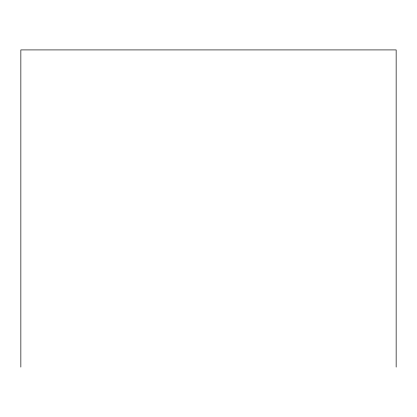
<?xml version="1.0" encoding="UTF-8"?>
<svg xmlns="http://www.w3.org/2000/svg" width="417" height="417" viewBox="0 0 417 417"><rect width="100%" height="100%" fill="white"/><g stroke="black" fill="none" stroke-linecap="round" stroke-linejoin="round"><path stroke-width="0.63" d="M396.15 367.085L396.15 49.915L20.85 49.915L20.85 367.085"/></g></svg>
